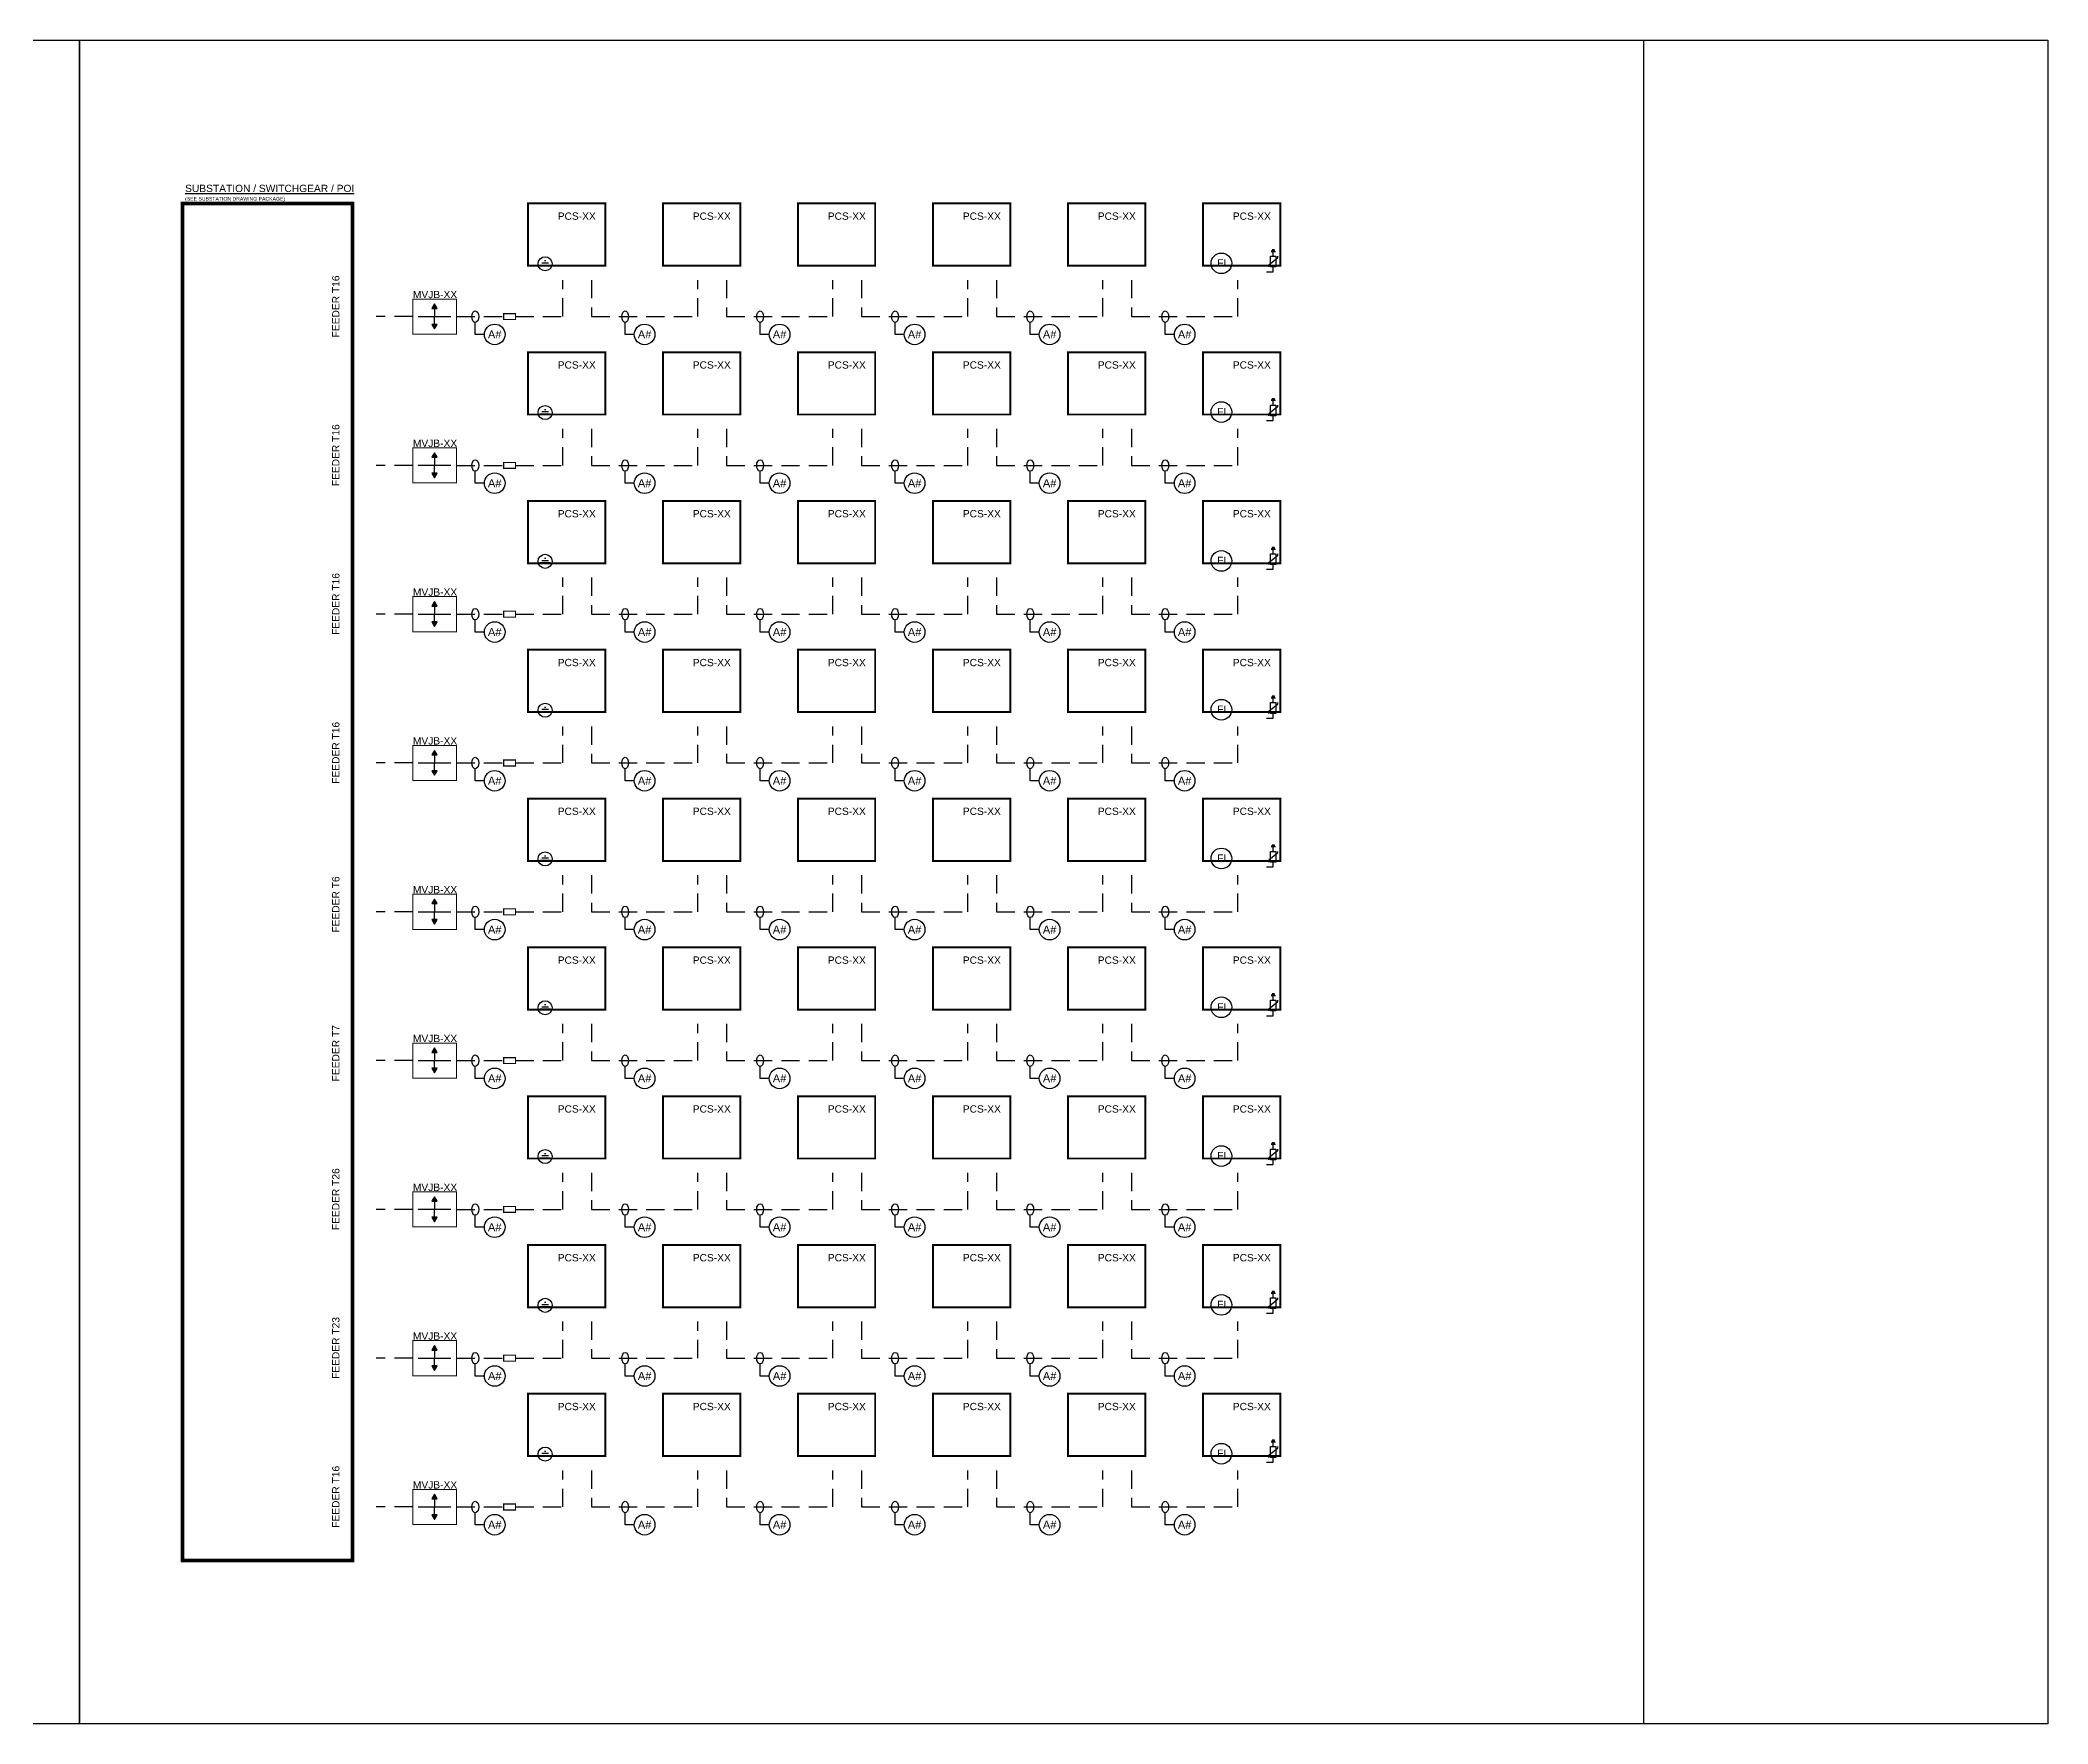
# Model space of a CAD drawing. Header units: feet. Extents: x -17.9 to 68.3, y -75.5 to 2.6.
# Drawn here: x 40.87 to 68.31, y -75.5 to -52.49 of the extents above; entities that cross this region are included whole.
import ezdxf
from ezdxf.enums import TextEntityAlignment as Align

# ---------------------------------------------------------------- set-up
doc = ezdxf.new("R2010")
doc.units = ezdxf.units.FT
doc.header["$MEASUREMENT"] = 0
for name, pattern in [('HIDDEN', [0.375, 0.25, -0.125]), ('PHANTOM', [2.5, 1.25, -0.25, 0.25, -0.25, 0.25, -0.25]), ('PHANTOM2', [1.25, 0.625, -0.125, 0.125, -0.125, 0.125, -0.125])]:
    doc.linetypes.add(name, pattern=pattern)
for name, color, linetype in [('E-1LIN', 4, 'Continuous'), ('E-1LIN-CABL-UG', 4, 'HIDDEN'), ('E-1LIN-EQPM-ENCL', 7, 'PHANTOM2'), ('E-HVMV-EQUP', 91, 'Continuous'), ('E-TXT', 7, 'Continuous'), ('G-ANNO-TEXT', 1, 'Continuous')]:
    doc.layers.add(name, color=color, linetype=linetype)
doc.styles.add('NEI-A', font='arial.ttf')

# ---------------------------------------------------------------- blocks, each defined once
blk = doc.blocks.new('PCS')
at = {"layer": 'E-1LIN-EQPM-ENCL', "linetype": 'Continuous', "const_width": 0.0266}
blk.add_lwpolyline([(1.057, 0), (0, 0), (0, -0.851), (1.057, -0.851)], close=True, dxfattribs=at)
blk = doc.blocks.new('1LIN-PCS-TERMINATION_DF')
at = {"linetype": 'Continuous'}
h = blk.add_hatch(color=4, dxfattribs=at)
h.dxf.hatch_style = 1
h.paths.add_polyline_path([(0, 0), (-0.04, -0.069), (0.04, -0.069)])
at = {"color": 4, "linetype": 'Continuous'}
blk.add_lwpolyline([(-0.04, -0.069), (0.04, -0.069), (0, 0)], close=True, dxfattribs=at)
blk = doc.blocks.new('*U22')
at = {"linetype": 'Continuous'}
for p, q in [((-0.266, 0), (-0.266, 0.165)), ((-0.141, 0), (-0.266, 0))]:
    blk.add_line(p, q, dxfattribs=at)
blk.add_circle((0, 0), 0.141, dxfattribs=at)
blk.add_ellipse((-0.266, 0.243), major_axis=(0, 0.0781), ratio=0.6, dxfattribs=at)
at = {"style": 'NEI-A'}
blk.add_attdef('CONDUCTOR_SCHEDULE', text='', height=0.109, dxfattribs=at).set_placement((0, 0), align=Align.MIDDLE_CENTER)
blk = doc.blocks.new('FAULT INDICATOR')
at = {"layer": 'E-1LIN'}
blk.add_circle((0, 0), 0.141, dxfattribs=at)
at = {"layer": 'E-1LIN', "insert": (-0.058, 0.056), "char_height": 0.1, "attachment_point": 1, "style": 'NEI-A'}
blk.add_mtext_dynamic_manual_height_columns('FI', width=0.49016, gutter_width=0.547, heights=[0], dxfattribs=at)
blk = doc.blocks.new('GAD')
at = {"layer": 'E-1LIN'}
for p, q in [((-0.044, 0.013), (0.044, 0.013)), ((-0.009, 0.043), (0.009, 0.043)), ((-0.071, -0.017), (0.071, -0.017))]:
    blk.add_line(p, q, dxfattribs=at)
blk.add_circle((0, 0), 0.0964, dxfattribs=at)
blk = doc.blocks.new('A$Cc326a1cc')
for p, q in [((-0.486, 0.026), (-0.486, -0.024)), ((-0.466, 0.037), (-0.466, -0.037)), ((-0.444, 0.049), (-0.444, -0.049)), ((-0.346, 0), (-0.444, 0))]:
    blk.add_line(p, q)
for points in [[(-0.346, 0.096), (-0.304, 0.096)], [(-0.304, 0.096), (-0.147, -0.096)], [(0, 0), (-0.106, 0)], [(-0.106, -0.096), (-0.147, -0.096)]]:
    blk.add_lwpolyline(points)
blk.add_lwpolyline([(-0.106, 0.06), (-0.106, -0.06), (-0.346, -0.06), (-0.346, 0.06)], close=True)

msp = doc.modelspace()

# ---------------------------------------------------------------- hatches: boundary and pattern name
at = {"layer": 'E-1LIN'}
h = msp.add_hatch(color=256, dxfattribs=at)
h.dxf.hatch_style = 1
h.paths.add_polyline_path([(46.258, -56.438), (46.294, -56.375), (46.222, -56.375)])
h = msp.add_hatch(color=256, dxfattribs=at)
h.dxf.hatch_style = 1
h.paths.add_polyline_path([(46.258, -58.471), (46.294, -58.409), (46.222, -58.409)])
h = msp.add_hatch(color=256, dxfattribs=at)
h.dxf.hatch_style = 1
h.paths.add_polyline_path([(46.258, -60.505), (46.294, -60.442), (46.222, -60.442)])
h = msp.add_hatch(color=256, dxfattribs=at)
h.dxf.hatch_style = 1
h.paths.add_polyline_path([(46.258, -62.538), (46.294, -62.476), (46.222, -62.476)])
h = msp.add_hatch(color=256, dxfattribs=at)
h.dxf.hatch_style = 1
h.paths.add_polyline_path([(46.258, -64.572), (46.294, -64.51), (46.222, -64.51)])
h = msp.add_hatch(color=256, dxfattribs=at)
h.dxf.hatch_style = 1
h.paths.add_polyline_path([(46.258, -66.606), (46.294, -66.543), (46.222, -66.543)])
h = msp.add_hatch(color=256, dxfattribs=at)
h.dxf.hatch_style = 1
h.paths.add_polyline_path([(46.258, -68.639), (46.294, -68.577), (46.222, -68.577)])
h = msp.add_hatch(color=256, dxfattribs=at)
h.dxf.hatch_style = 1
h.paths.add_polyline_path([(46.258, -70.673), (46.294, -70.611), (46.222, -70.611)])
h = msp.add_hatch(color=256, dxfattribs=at)
h.dxf.hatch_style = 1
h.paths.add_polyline_path([(46.258, -72.707), (46.294, -72.644), (46.222, -72.644)])

# ---------------------------------------------------------------- linework, layer by layer
at = {"layer": 'Defpoints', "color": 5}
msp.add_line((62.784, -52.491), (62.784, -75.502), dxfattribs=at)
for points in [[(14.495, -52.491), (41.404, -52.491), (41.404, -75.502), (14.495, -75.502)], [(41.404, -52.491), (68.314, -52.491), (68.314, -75.502), (41.404, -75.502)]]:
    msp.add_lwpolyline(points, close=True, dxfattribs=at)
at = {"layer": 'E-1LIN'}
for p, q in [((46.258, -56.158), (46.258, -56.268)), ((46.258, -56.375), (46.258, -56.266)), ((46.034, -56.268), (46.482, -56.268)), ((46.034, -58.301), (46.482, -58.301)), ((46.258, -58.192), (46.258, -58.301)), ((46.258, -58.409), (46.258, -58.3)), ((46.034, -60.335), (46.482, -60.335)), ((46.258, -60.226), (46.258, -60.335)), ((46.258, -60.442), (46.258, -60.333)), ((46.258, -62.259), (46.258, -62.368)), ((46.034, -62.368), (46.482, -62.368)), ((46.258, -62.476), (46.258, -62.367)), ((46.034, -64.402), (46.482, -64.402)), ((46.258, -64.293), (46.258, -64.402)), ((46.258, -64.51), (46.258, -64.4)), ((46.258, -66.326), (46.258, -66.436)), ((46.034, -66.436), (46.482, -66.436)), ((46.258, -66.543), (46.258, -66.434)), ((46.034, -68.469), (46.482, -68.469)), ((46.258, -68.36), (46.258, -68.469)), ((46.258, -68.577), (46.258, -68.468)), ((46.034, -70.503), (46.482, -70.503)), ((46.258, -70.394), (46.258, -70.503)), ((46.258, -70.611), (46.258, -70.501)), ((46.258, -72.427), (46.258, -72.536)), ((46.034, -72.536), (46.482, -72.536)), ((46.258, -72.644), (46.258, -72.535))]:
    msp.add_line(p, q, dxfattribs=at)
for points in [[(46.294, -56.375), (46.222, -56.375), (46.258, -56.438)], [(46.294, -58.409), (46.222, -58.409), (46.258, -58.471)], [(46.294, -60.442), (46.222, -60.442), (46.258, -60.505)], [(46.294, -62.476), (46.222, -62.476), (46.258, -62.538)], [(46.294, -64.51), (46.222, -64.51), (46.258, -64.572)], [(46.294, -66.543), (46.222, -66.543), (46.258, -66.606)], [(46.294, -68.577), (46.222, -68.577), (46.258, -68.639)], [(46.294, -70.611), (46.222, -70.611), (46.258, -70.673)], [(46.294, -72.644), (46.222, -72.644), (46.258, -72.707)]]:
    msp.add_lwpolyline(points, close=True, dxfattribs=at)
at = {"layer": 'E-1LIN-CABL-UG'}
for points in [[(47.365, -56.269), (48.01, -56.269), (48.01, -55.769)], [(48.403, -55.769), (48.403, -56.269), (49.856, -56.269), (49.856, -55.769)], [(50.249, -55.769), (50.249, -56.269), (51.702, -56.269), (51.702, -55.769)], [(52.095, -55.769), (52.095, -56.269), (53.548, -56.269), (53.548, -55.769)], [(53.941, -55.769), (53.941, -56.269), (55.393, -56.269), (55.393, -55.769)], [(55.787, -55.769), (55.787, -56.269), (57.239, -56.269), (57.239, -55.769)], [(45.96, -56.269), (45.46, -56.269)], [(46.557, -56.269), (47.203, -56.269)], [(47.365, -58.303), (48.01, -58.303), (48.01, -57.803)], [(48.403, -57.803), (48.403, -58.303), (49.856, -58.303), (49.856, -57.803)], [(50.249, -57.803), (50.249, -58.303), (51.702, -58.303), (51.702, -57.803)], [(52.095, -57.803), (52.095, -58.303), (53.548, -58.303), (53.548, -57.803)], [(53.941, -57.803), (53.941, -58.303), (55.393, -58.303), (55.393, -57.803)], [(55.787, -57.803), (55.787, -58.303), (57.239, -58.303), (57.239, -57.803)], [(45.96, -58.303), (45.46, -58.303)], [(46.557, -58.303), (47.203, -58.303)], [(47.365, -60.336), (48.01, -60.336), (48.01, -59.836)], [(48.403, -59.836), (48.403, -60.336), (49.856, -60.336), (49.856, -59.836)], [(50.249, -59.836), (50.249, -60.336), (51.702, -60.336), (51.702, -59.836)], [(52.095, -59.836), (52.095, -60.336), (53.548, -60.336), (53.548, -59.836)], [(53.941, -59.836), (53.941, -60.336), (55.393, -60.336), (55.393, -59.836)], [(55.787, -59.836), (55.787, -60.336), (57.239, -60.336), (57.239, -59.836)], [(45.96, -60.336), (45.46, -60.336)], [(46.557, -60.336), (47.203, -60.336)], [(47.365, -62.37), (48.01, -62.37), (48.01, -61.87)], [(48.403, -61.87), (48.403, -62.37), (49.856, -62.37), (49.856, -61.87)], [(50.249, -61.87), (50.249, -62.37), (51.702, -62.37), (51.702, -61.87)], [(52.095, -61.87), (52.095, -62.37), (53.548, -62.37), (53.548, -61.87)], [(53.941, -61.87), (53.941, -62.37), (55.393, -62.37), (55.393, -61.87)], [(55.787, -61.87), (55.787, -62.37), (57.239, -62.37), (57.239, -61.87)], [(45.96, -62.37), (45.46, -62.37)], [(46.557, -62.37), (47.203, -62.37)], [(47.365, -64.404), (48.01, -64.404), (48.01, -63.904)], [(48.403, -63.904), (48.403, -64.404), (49.856, -64.404), (49.856, -63.904)], [(50.249, -63.904), (50.249, -64.404), (51.702, -64.404), (51.702, -63.904)], [(52.095, -63.904), (52.095, -64.404), (53.548, -64.404), (53.548, -63.904)], [(53.941, -63.904), (53.941, -64.404), (55.393, -64.404), (55.393, -63.904)], [(55.787, -63.904), (55.787, -64.404), (57.239, -64.404), (57.239, -63.904)], [(45.96, -64.404), (45.46, -64.404)], [(46.557, -64.404), (47.203, -64.404)], [(47.365, -66.437), (48.01, -66.437), (48.01, -65.937)], [(48.403, -65.937), (48.403, -66.437), (49.856, -66.437), (49.856, -65.937)], [(50.249, -65.937), (50.249, -66.437), (51.702, -66.437), (51.702, -65.937)], [(52.095, -65.937), (52.095, -66.437), (53.548, -66.437), (53.548, -65.937)], [(53.941, -65.937), (53.941, -66.437), (55.393, -66.437), (55.393, -65.937)], [(55.787, -65.937), (55.787, -66.437), (57.239, -66.437), (57.239, -65.937)], [(45.96, -66.437), (45.46, -66.437)], [(46.557, -66.437), (47.203, -66.437)], [(47.365, -68.471), (48.01, -68.471), (48.01, -67.971)], [(48.403, -67.971), (48.403, -68.471), (49.856, -68.471), (49.856, -67.971)], [(50.249, -67.971), (50.249, -68.471), (51.702, -68.471), (51.702, -67.971)], [(52.095, -67.971), (52.095, -68.471), (53.548, -68.471), (53.548, -67.971)], [(53.941, -67.971), (53.941, -68.471), (55.393, -68.471), (55.393, -67.971)], [(55.787, -67.971), (55.787, -68.471), (57.239, -68.471), (57.239, -67.971)], [(45.96, -68.471), (45.46, -68.471)], [(46.557, -68.471), (47.203, -68.471)], [(47.365, -70.504), (48.01, -70.504), (48.01, -70.004)], [(48.403, -70.004), (48.403, -70.504), (49.856, -70.504), (49.856, -70.004)], [(50.249, -70.004), (50.249, -70.504), (51.702, -70.504), (51.702, -70.004)], [(52.095, -70.004), (52.095, -70.504), (53.548, -70.504), (53.548, -70.004)], [(53.941, -70.004), (53.941, -70.504), (55.393, -70.504), (55.393, -70.004)], [(55.787, -70.004), (55.787, -70.504), (57.239, -70.504), (57.239, -70.004)], [(45.96, -70.504), (45.46, -70.504)], [(46.557, -70.504), (47.203, -70.504)], [(47.365, -72.538), (48.01, -72.538), (48.01, -72.038)], [(48.403, -72.038), (48.403, -72.538), (49.856, -72.538), (49.856, -72.038)], [(50.249, -72.038), (50.249, -72.538), (51.702, -72.538), (51.702, -72.038)], [(52.095, -72.038), (52.095, -72.538), (53.548, -72.538), (53.548, -72.038)], [(53.941, -72.038), (53.941, -72.538), (55.393, -72.538), (55.393, -72.038)], [(55.787, -72.038), (55.787, -72.538), (57.239, -72.538), (57.239, -72.038)], [(45.96, -72.538), (45.46, -72.538)], [(46.557, -72.538), (47.203, -72.538)]]:
    msp.add_lwpolyline(points, dxfattribs=at)
at = {"layer": 'E-1LIN-EQPM-ENCL', "linetype": 'Continuous'}
for points, const_width in [([(45.96, -56.509), (46.557, -56.509), (46.557, -56.029), (45.96, -56.029)], 0.0135), ([(47.203, -56.229), (47.365, -56.229), (47.365, -56.31), (47.203, -56.31)], 0.015), ([(45.96, -58.543), (46.557, -58.543), (46.557, -58.063), (45.96, -58.063)], 0.0135), ([(47.203, -58.262), (47.365, -58.262), (47.365, -58.343), (47.203, -58.343)], 0.015), ([(45.96, -60.576), (46.557, -60.576), (46.557, -60.096), (45.96, -60.096)], 0.0135), ([(47.203, -60.296), (47.365, -60.296), (47.365, -60.377), (47.203, -60.377)], 0.015), ([(45.96, -62.61), (46.557, -62.61), (46.557, -62.13), (45.96, -62.13)], 0.0135), ([(47.203, -62.329), (47.365, -62.329), (47.365, -62.411), (47.203, -62.411)], 0.015), ([(45.96, -64.644), (46.557, -64.644), (46.557, -64.164), (45.96, -64.164)], 0.0135), ([(47.203, -64.363), (47.365, -64.363), (47.365, -64.444), (47.203, -64.444)], 0.015), ([(45.96, -66.677), (46.557, -66.677), (46.557, -66.197), (45.96, -66.197)], 0.0135), ([(47.203, -66.397), (47.365, -66.397), (47.365, -66.478), (47.203, -66.478)], 0.015), ([(45.96, -68.711), (46.557, -68.711), (46.557, -68.231), (45.96, -68.231)], 0.0135), ([(47.203, -68.43), (47.365, -68.43), (47.365, -68.511), (47.203, -68.511)], 0.015), ([(45.96, -70.745), (46.557, -70.745), (46.557, -70.264), (45.96, -70.264)], 0.0135), ([(47.203, -70.464), (47.365, -70.464), (47.365, -70.545), (47.203, -70.545)], 0.015), ([(45.96, -72.778), (46.557, -72.778), (46.557, -72.298), (45.96, -72.298)], 0.0135), ([(47.203, -72.497), (47.365, -72.497), (47.365, -72.579), (47.203, -72.579)], 0.015)]:
    msp.add_lwpolyline(points, close=True, dxfattribs=dict(at, const_width=const_width))
at = {"layer": 'E-HVMV-EQUP', "flags": 128}
for points in [[(57.633, -55.656), (57.724, -55.656)], [(57.633, -57.69), (57.724, -57.69)], [(57.633, -59.723), (57.724, -59.723)], [(57.633, -61.757), (57.724, -61.757)], [(57.633, -63.79), (57.724, -63.79)], [(57.633, -65.824), (57.724, -65.824)], [(57.633, -67.858), (57.724, -67.858)], [(57.633, -69.891), (57.724, -69.891)], [(57.633, -71.925), (57.724, -71.925)]]:
    msp.add_lwpolyline(points, dxfattribs=at)
at = {"layer": 'E-TXT', "color": 253, "linetype": 'PHANTOM', "const_width": 0.05}
msp.add_lwpolyline([(42.813, -54.722), (45.135, -54.722), (45.135, -73.271), (42.813, -73.271)], close=True, dxfattribs=at)

# ---------------------------------------------------------------- block references
for name, p in [('PCS', (47.534, -54.722)), ('PCS', (49.38, -54.722)), ('PCS', (51.225, -54.722)), ('PCS', (53.071, -54.722)), ('PCS', (54.917, -54.722)), ('PCS', (56.763, -54.722)), ('FAULT INDICATOR', (57.015, -55.541)), ('GAD', (47.77, -55.547)), ('PCS', (47.534, -56.756)), ('PCS', (49.38, -56.756)), ('PCS', (51.225, -56.756)), ('PCS', (53.071, -56.756)), ('PCS', (54.917, -56.756)), ('PCS', (56.763, -56.756)), ('GAD', (47.77, -57.581)), ('FAULT INDICATOR', (57.015, -57.574)), ('PCS', (47.534, -58.79)), ('PCS', (49.38, -58.79)), ('PCS', (51.225, -58.79)), ('PCS', (53.071, -58.79)), ('PCS', (54.917, -58.79)), ('PCS', (56.763, -58.79)), ('GAD', (47.77, -59.614)), ('FAULT INDICATOR', (57.015, -59.608)), ('PCS', (47.534, -60.823)), ('PCS', (49.38, -60.823)), ('PCS', (51.225, -60.823)), ('PCS', (53.071, -60.823)), ('PCS', (54.917, -60.823)), ('PCS', (56.763, -60.823)), ('GAD', (47.77, -61.648)), ('FAULT INDICATOR', (57.015, -61.642)), ('PCS', (47.534, -62.857)), ('PCS', (49.38, -62.857)), ('PCS', (51.225, -62.857)), ('PCS', (53.071, -62.857)), ('PCS', (54.917, -62.857)), ('PCS', (56.763, -62.857)), ('GAD', (47.77, -63.681)), ('FAULT INDICATOR', (57.015, -63.675)), ('PCS', (47.534, -64.89)), ('PCS', (49.38, -64.89)), ('PCS', (51.225, -64.89)), ('PCS', (53.071, -64.89)), ('PCS', (54.917, -64.89)), ('PCS', (56.763, -64.89)), ('FAULT INDICATOR', (57.015, -65.709)), ('GAD', (47.77, -65.715)), ('PCS', (47.534, -66.924)), ('PCS', (49.38, -66.924)), ('PCS', (51.225, -66.924)), ('PCS', (53.071, -66.924)), ('PCS', (54.917, -66.924)), ('PCS', (56.763, -66.924)), ('GAD', (47.77, -67.749)), ('FAULT INDICATOR', (57.015, -67.742)), ('PCS', (47.534, -68.958)), ('PCS', (49.38, -68.958)), ('PCS', (51.225, -68.958)), ('PCS', (53.071, -68.958)), ('PCS', (54.917, -68.958)), ('PCS', (56.763, -68.958)), ('GAD', (47.77, -69.782)), ('FAULT INDICATOR', (57.015, -69.776)), ('PCS', (47.534, -70.991)), ('PCS', (49.38, -70.991)), ('PCS', (51.225, -70.991)), ('PCS', (53.071, -70.991)), ('PCS', (54.917, -70.991)), ('PCS', (56.763, -70.991)), ('GAD', (47.77, -71.816)), ('FAULT INDICATOR', (57.015, -71.81))]:
    msp.add_blockref(name, p)
at = {"xscale": 0.900560435635171, "yscale": 0.900560435635171, "zscale": 0.900560435635171}
for p in [(46.258, -56.096), (46.258, -58.13), (46.258, -60.163), (46.258, -62.197), (46.258, -64.23), (46.258, -66.264), (46.258, -68.298), (46.258, -70.331), (46.258, -72.365)]:
    msp.add_blockref('1LIN-PCS-TERMINATION_DF', p, dxfattribs=at)
at = {"layer": 'E-1LIN', "xscale": 0.6134289087892584, "yscale": 0.6134289087892584, "zscale": 0.6134289087892584, "rotation": 270}
for p in [(57.724, -55.656), (57.724, -57.69), (57.724, -59.723), (57.724, -61.757), (57.724, -63.79), (57.724, -65.824), (57.724, -67.858), (57.724, -69.891), (57.724, -71.925)]:
    msp.add_blockref('A$Cc326a1cc', p, dxfattribs=at)
at = {"layer": 'G-ANNO-TEXT'}
for p in [(47.081, -56.513), (49.13, -56.513), (50.975, -56.513), (52.821, -56.513), (54.667, -56.513), (56.513, -56.513), (47.081, -58.546), (49.13, -58.546), (50.975, -58.546), (52.821, -58.546), (54.667, -58.546), (56.513, -58.546), (47.081, -60.58), (49.13, -60.58), (50.975, -60.58), (52.821, -60.58), (54.667, -60.58), (56.513, -60.58), (47.081, -62.613), (49.13, -62.613), (50.975, -62.613), (52.821, -62.613), (54.667, -62.613), (56.513, -62.613), (47.081, -64.647), (49.13, -64.647), (50.975, -64.647), (52.821, -64.647), (54.667, -64.647), (56.513, -64.647), (47.081, -66.681), (49.13, -66.681), (50.975, -66.681), (52.821, -66.681), (54.667, -66.681), (56.513, -66.681), (47.081, -68.714), (49.13, -68.714), (50.975, -68.714), (52.821, -68.714), (54.667, -68.714), (56.513, -68.714), (47.081, -70.748), (49.13, -70.748), (50.975, -70.748), (52.821, -70.748), (54.667, -70.748), (56.513, -70.748), (47.081, -72.781), (49.13, -72.781), (50.975, -72.781), (52.821, -72.781), (54.667, -72.781), (56.513, -72.781)]:
    msp.add_blockref('*U22', p, dxfattribs=at).add_auto_attribs({'CONDUCTOR_SCHEDULE': 'A#'})

# ---------------------------------------------------------------- texts
at = {"layer": 'G-ANNO-TEXT', "insert": (42.848, -54.467), "char_height": 0.1, "width": 2.30148, "attachment_point": 1, "style": 'NEI-A'}
msp.add_mtext('{\\LSUBSTATION / SWITCHGEAR / POI\\P\\H0.5x;\\l(SEE SUBSTATION DRAWING PACKAGE)}', dxfattribs=at)
at = {"layer": 'G-ANNO-TEXT', "char_height": 0.1, "attachment_point": 1, "style": 'NEI-A'}
for s, width, insert in [('PCS-XX', 0.52024, (47.942, -54.846)), ('PCS-XX', 0.52024, (49.788, -54.846)), ('PCS-XX', 0.52024, (51.634, -54.846)), ('PCS-XX', 0.52024, (53.48, -54.846)), ('PCS-XX', 0.52024, (55.325, -54.846)), ('PCS-XX', 0.52024, (57.171, -54.846)), ('MVJB-XX', 0.60557, (45.962, -55.917)), ('PCS-XX', 0.52024, (47.942, -56.88)), ('PCS-XX', 0.52024, (49.788, -56.88)), ('PCS-XX', 0.52024, (51.634, -56.88)), ('PCS-XX', 0.52024, (53.48, -56.88)), ('PCS-XX', 0.52024, (55.325, -56.88)), ('PCS-XX', 0.52024, (57.171, -56.88)), ('MVJB-XX', 0.60557, (45.962, -57.951)), ('PCS-XX', 0.52024, (47.942, -58.913)), ('PCS-XX', 0.52024, (49.788, -58.913)), ('PCS-XX', 0.52024, (51.634, -58.913)), ('PCS-XX', 0.52024, (53.48, -58.913)), ('PCS-XX', 0.52024, (55.325, -58.913)), ('PCS-XX', 0.52024, (57.171, -58.913)), ('MVJB-XX', 0.60557, (45.962, -59.984)), ('PCS-XX', 0.52024, (47.942, -60.947)), ('PCS-XX', 0.52024, (49.788, -60.947)), ('PCS-XX', 0.52024, (51.634, -60.947)), ('PCS-XX', 0.52024, (53.48, -60.947)), ('PCS-XX', 0.52024, (55.325, -60.947)), ('PCS-XX', 0.52024, (57.171, -60.947)), ('MVJB-XX', 0.60557, (45.962, -62.018)), ('PCS-XX', 0.52024, (47.942, -62.98)), ('PCS-XX', 0.52024, (49.788, -62.98)), ('PCS-XX', 0.52024, (51.634, -62.98)), ('PCS-XX', 0.52024, (53.48, -62.98)), ('PCS-XX', 0.52024, (55.325, -62.98)), ('PCS-XX', 0.52024, (57.171, -62.98)), ('MVJB-XX', 0.60557, (45.962, -64.051)), ('PCS-XX', 0.52024, (47.942, -65.014)), ('PCS-XX', 0.52024, (49.788, -65.014)), ('PCS-XX', 0.52024, (51.634, -65.014)), ('PCS-XX', 0.52024, (53.48, -65.014)), ('PCS-XX', 0.52024, (55.325, -65.014)), ('PCS-XX', 0.52024, (57.171, -65.014)), ('MVJB-XX', 0.60557, (45.962, -66.085)), ('PCS-XX', 0.52024, (47.942, -67.048)), ('PCS-XX', 0.52024, (49.788, -67.048)), ('PCS-XX', 0.52024, (51.634, -67.048)), ('PCS-XX', 0.52024, (53.48, -67.048)), ('PCS-XX', 0.52024, (55.325, -67.048)), ('PCS-XX', 0.52024, (57.171, -67.048)), ('MVJB-XX', 0.60557, (45.962, -68.119)), ('PCS-XX', 0.52024, (47.942, -69.081)), ('PCS-XX', 0.52024, (49.788, -69.081)), ('PCS-XX', 0.52024, (51.634, -69.081)), ('PCS-XX', 0.52024, (53.48, -69.081)), ('PCS-XX', 0.52024, (55.325, -69.081)), ('PCS-XX', 0.52024, (57.171, -69.081)), ('MVJB-XX', 0.60557, (45.962, -70.152)), ('PCS-XX', 0.52024, (47.942, -71.115)), ('PCS-XX', 0.52024, (49.788, -71.115)), ('PCS-XX', 0.52024, (51.634, -71.115)), ('PCS-XX', 0.52024, (53.48, -71.115)), ('PCS-XX', 0.52024, (55.325, -71.115)), ('PCS-XX', 0.52024, (57.171, -71.115)), ('MVJB-XX', 0.60557, (45.962, -72.186))]:
    msp.add_mtext_dynamic_manual_height_columns(s, width=width, gutter_width=0.547, heights=[0], dxfattribs=dict(at, insert=insert))
at = {"layer": 'G-ANNO-TEXT', "char_height": 0.1, "attachment_point": 1, "rotation": 90, "style": 'NEI-A'}
for s, width, insert in [('FEEDER T16', 0.88037, (44.858, -56.553)), ('FEEDER T16', 0.91526, (44.858, -58.587)), ('FEEDER T16', 0.88535, (44.858, -60.62)), ('FEEDER T16', 0.89034, (44.858, -62.654)), ('FEEDER T6', 0.8405, (44.858, -64.688)), ('FEEDER T7', 0.86043, (44.858, -66.721)), ('FEEDER T26', 0.90529, (44.858, -68.755)), ('FEEDER T23', 0.87538, (44.858, -70.788)), ('FEEDER T16', 0.91027, (44.858, -72.822))]:
    msp.add_mtext_dynamic_manual_height_columns(s, width=width, gutter_width=0.547, heights=[0], dxfattribs=dict(at, insert=insert))

doc.saveas('drawing.dxf')
